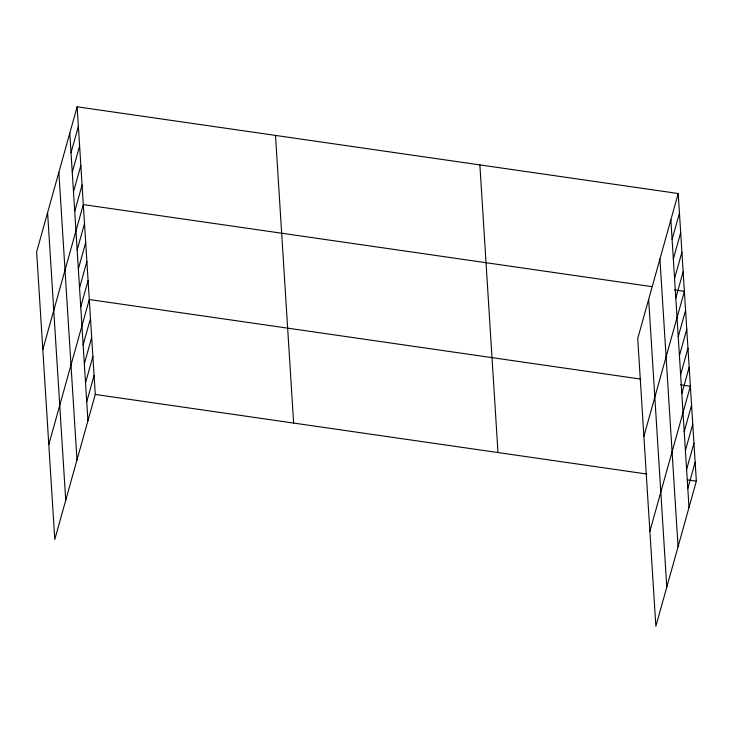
<?xml version="1.0" encoding="UTF-8"?>
<svg xmlns="http://www.w3.org/2000/svg" width="733" height="733" viewBox="0 0 733 733"><rect width="100%" height="100%" fill="white"/><g stroke="black" fill="none" stroke-linecap="round" stroke-linejoin="round"><path stroke-width="1.1" d="M77.139 106.798L36.65 251.822L54.783 539.479L95.272 394.446L77.139 106.798L678.217 193.521L696.35 481.178L655.861 626.202L637.728 338.554L678.217 193.521M71.028 152.684L78.376 126.36M72.255 172.246L79.613 145.913M73.492 191.799L80.841 165.475M74.72 211.361L82.078 185.037M42.816 349.623L83.305 204.599L651.325 286.557M77.157 249.907L84.506 223.583M78.349 268.892L85.697 242.568M79.549 287.877L86.897 261.553M80.74 306.861L88.097 280.537M48.799 444.546L89.289 299.522L640.779 379.098M83.141 344.831L90.489 318.507M84.332 363.815L91.68 337.492M85.532 382.8L92.88 356.476M86.723 401.785L94.081 375.461M672.097 239.407L679.454 213.083M673.334 258.969L680.682 232.645M674.571 278.531L681.919 252.207M675.799 298.093L683.147 271.769M643.895 436.355L684.384 291.331L674.461 289.892M678.227 336.639L685.584 310.316M679.427 355.624L686.775 329.3M680.627 374.609L687.975 348.285M681.818 393.594L689.167 367.27M649.878 531.278L690.367 386.254L680.453 384.816M684.21 431.563L691.567 405.239M685.41 450.548L692.758 424.224M686.61 469.532L693.959 443.208M687.801 488.517L695.15 462.193M95.272 394.446L646.763 474.022M687.536 479.904L696.35 481.178M670.869 219.854L689.002 507.502M659.929 259.024L678.062 546.671M648.659 299.385L666.792 587.032M479.868 164.907L497.991 452.554M275.498 135.413L293.631 423.069M69.791 133.122L87.923 420.769M58.86 172.292L76.983 459.948M47.59 212.652L65.723 500.3"/></g></svg>
